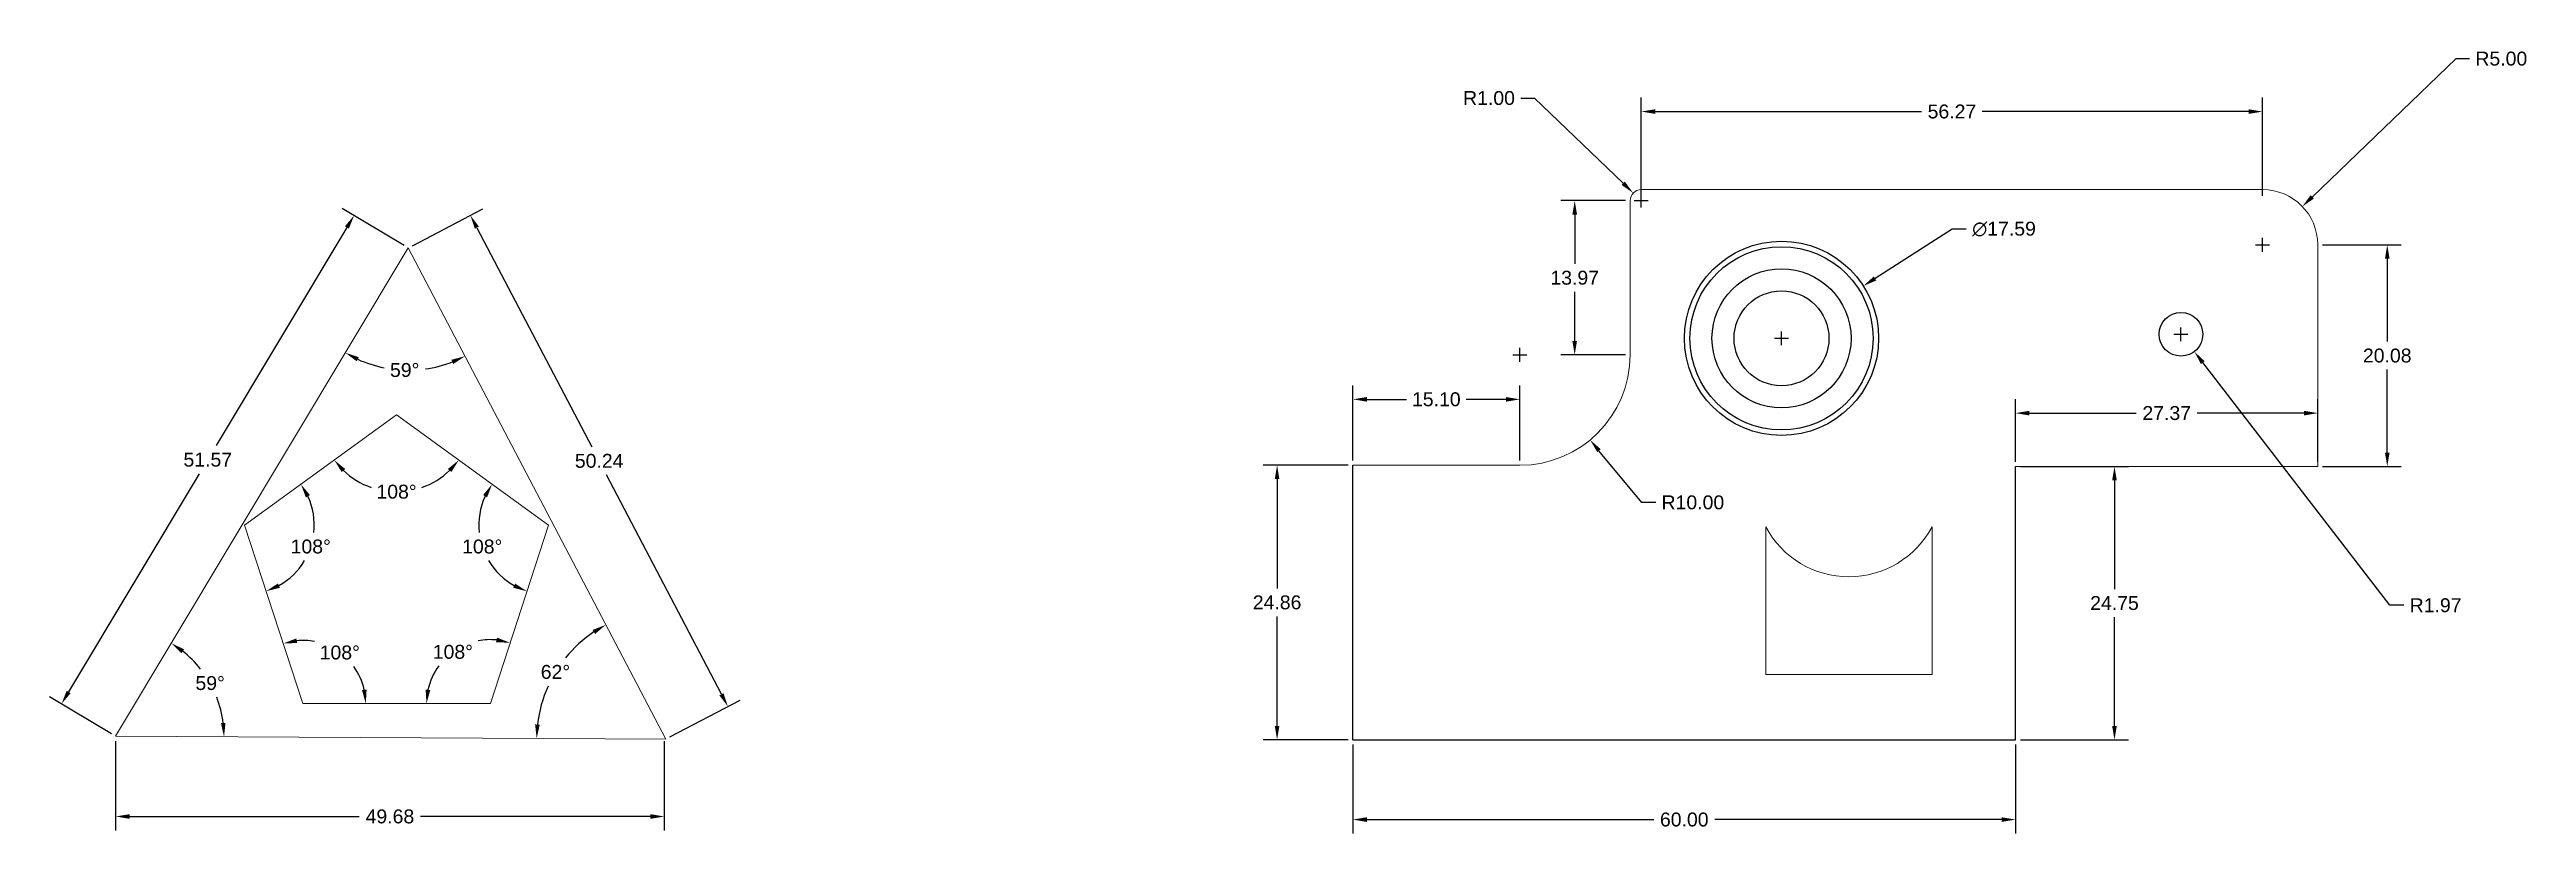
# Model space of a CAD drawing. Header units: millimetres. Extents: x -68 to 156, y 17 to 88.
import ezdxf

# ---------------------------------------------------------------- set-up
doc = ezdxf.new("R2010")
doc.units = ezdxf.units.MM
doc.header["$MEASUREMENT"] = 0
doc.layers.add('CONSTRUCTION LINE', color=3, linetype='Continuous', lineweight=20)
doc.layers.add('DIMENSION LINE', color=1, linetype='Continuous', lineweight=30)
doc.styles.get("Standard").update_dxf_attribs({"font": 'arial.ttf'})
doc.dimstyles.get("Standard").update_dxf_attribs({"dimscale": 7, "dimtxt": 0.18, "dimasz": 0.18, "dimexe": 0.18, "dimexo": 0.0625, "dimgap": 0.09, "dimtad": 0, "dimtih": 1, "dimtoh": 1, "dimzin": 0, "dimdsep": 46, "dimtxsty": 'Standard', "dimcen": 0.09, "dimadec": 0, "dimazin": 0, "dimtfac": 1, "dimtofl": 0, "dimtmove": 0, "dimatfit": 3, "dimfxl": 1, "dimtolj": 1, "dimtzin": 0, "dimarcsym": 0})

# ---------------------------------------------------------------- blocks, each defined once
blk = doc.blocks.new('*D5')
at = {"layer": 'Defpoints', "color": 0, "transparency": 16777216}
for p in [(132.22, 81.95), (75.96, 73.88), (132.22, 73.88)]:
    blk.add_point(p, dxfattribs=at)
at = {"layer": 'DIMENSION LINE', "color": 0, "lineweight": -2, "transparency": 16777216}
for p, q in [((75.96, 74.32), (75.96, 83.21)), ((132.22, 74.32), (132.22, 83.21)), ((77.22, 81.95), (101.33, 81.95)), ((130.96, 81.95), (106.84, 81.95))]:
    blk.add_line(p, q, dxfattribs=at)
at = {"layer": 'DIMENSION LINE', "color": 0, "transparency": 16777216}
for points in [[(77.22, 82.16), (77.22, 81.74), (75.96, 81.95)], [(130.96, 82.16), (130.96, 81.74), (132.22, 81.95)]]:
    blk.add_solid(points, dxfattribs=at)
at = {"layer": 'DIMENSION LINE', "color": 0, "transparency": 16777216, "insert": (104.09, 81.95), "char_height": 1.26, "attachment_point": 5}
blk.add_mtext('\\A1;56.27', dxfattribs=at)
blk = doc.blocks.new('*D7')
at = {"layer": 'Defpoints', "color": 0, "transparency": 16777216}
for p in [(124.83, 61.77), (126.04, 60.21)]:
    blk.add_point(p, dxfattribs=at)
at = {"layer": 'DIMENSION LINE', "color": 0, "lineweight": -2, "transparency": 16777216}
for p, q in [((124.2, 61.77), (125.46, 61.77)), ((124.83, 61.14), (124.83, 62.4)), ((143.76, 37.22), (126.8, 59.21)), ((145.02, 37.22), (143.76, 37.22))]:
    blk.add_line(p, q, dxfattribs=at)
at = {"layer": 'DIMENSION LINE', "color": 0, "transparency": 16777216}
blk.add_solid([(126.97, 59.34), (126.64, 59.08), (126.04, 60.21)], dxfattribs=at)
at = {"layer": 'DIMENSION LINE', "color": 0, "transparency": 16777216, "insert": (147.89, 37.22), "char_height": 1.26, "attachment_point": 5}
blk.add_mtext('\\A1;R1.97', dxfattribs=at)
blk = doc.blocks.new('*D8')
at = {"layer": 'Defpoints', "color": 0, "transparency": 16777216}
for p in [(49.85, 49.91), (42.98, 25.04), (49.85, 25.04)]:
    blk.add_point(p, dxfattribs=at)
at = {"layer": 'DIMENSION LINE', "color": 0, "lineweight": -2, "transparency": 16777216}
for p, q in [((49.41, 49.91), (41.72, 49.91)), ((42.98, 48.65), (42.98, 38.75)), ((42.98, 26.3), (42.98, 36.2)), ((49.41, 25.04), (41.72, 25.04))]:
    blk.add_line(p, q, dxfattribs=at)
at = {"layer": 'DIMENSION LINE', "color": 0, "transparency": 16777216}
for points in [[(42.77, 48.65), (43.19, 48.65), (42.98, 49.91)], [(42.77, 26.3), (43.19, 26.3), (42.98, 25.04)]]:
    blk.add_solid(points, dxfattribs=at)
at = {"layer": 'DIMENSION LINE', "color": 0, "transparency": 16777216, "insert": (42.98, 37.48), "char_height": 1.26, "attachment_point": 5}
blk.add_mtext('\\A1;24.86', dxfattribs=at)
blk = doc.blocks.new('*D9')
at = {"layer": 'Defpoints', "color": 0, "transparency": 16777216}
for p in [(109.85, 49.8), (109.85, 25.04), (118.81, 25.04)]:
    blk.add_point(p, dxfattribs=at)
at = {"layer": 'DIMENSION LINE', "color": 0, "lineweight": -2, "transparency": 16777216}
for p, q in [((110.29, 49.8), (120.07, 49.8)), ((118.81, 48.54), (118.81, 38.69)), ((118.81, 26.3), (118.81, 36.15)), ((110.29, 25.04), (120.07, 25.04))]:
    blk.add_line(p, q, dxfattribs=at)
at = {"layer": 'DIMENSION LINE', "color": 0, "transparency": 16777216}
for points in [[(118.6, 48.54), (119.02, 48.54), (118.81, 49.8)], [(118.6, 26.3), (119.02, 26.3), (118.81, 25.04)]]:
    blk.add_solid(points, dxfattribs=at)
at = {"layer": 'DIMENSION LINE', "color": 0, "transparency": 16777216, "insert": (118.81, 37.42), "char_height": 1.26, "attachment_point": 5}
blk.add_mtext('\\A1;24.75', dxfattribs=at)
blk = doc.blocks.new('*D10')
at = {"layer": 'Defpoints', "color": 0, "transparency": 16777216}
for p in [(64.96, 55.88), (49.85, 49.91), (64.96, 49.91)]:
    blk.add_point(p, dxfattribs=at)
at = {"layer": 'DIMENSION LINE', "color": 0, "lineweight": -2, "transparency": 16777216}
for p, q in [((49.85, 50.34), (49.85, 57.14)), ((64.96, 50.34), (64.96, 57.14)), ((51.11, 55.88), (54.71, 55.88)), ((63.7, 55.88), (60.1, 55.88))]:
    blk.add_line(p, q, dxfattribs=at)
at = {"layer": 'DIMENSION LINE', "color": 0, "transparency": 16777216}
for points in [[(51.11, 56.09), (51.11, 55.67), (49.85, 55.88)], [(63.7, 56.09), (63.7, 55.67), (64.96, 55.88)]]:
    blk.add_solid(points, dxfattribs=at)
at = {"layer": 'DIMENSION LINE', "color": 0, "transparency": 16777216, "insert": (57.4, 55.88), "char_height": 1.26, "attachment_point": 5}
blk.add_mtext('\\A1;15.10', dxfattribs=at)
blk = doc.blocks.new('*D11')
at = {"layer": 'Defpoints', "color": 0, "transparency": 16777216}
for p in [(74.96, 73.88), (69.93, 59.91), (74.96, 59.91)]:
    blk.add_point(p, dxfattribs=at)
at = {"layer": 'DIMENSION LINE', "color": 0, "lineweight": -2, "transparency": 16777216}
for p, q in [((74.52, 73.88), (68.67, 73.88)), ((69.93, 72.62), (69.93, 68.17)), ((69.93, 61.17), (69.93, 65.62)), ((74.52, 59.91), (68.67, 59.91))]:
    blk.add_line(p, q, dxfattribs=at)
at = {"layer": 'DIMENSION LINE', "color": 0, "transparency": 16777216}
for points in [[(69.72, 72.62), (70.14, 72.62), (69.93, 73.88)], [(69.72, 61.17), (70.14, 61.17), (69.93, 59.91)]]:
    blk.add_solid(points, dxfattribs=at)
at = {"layer": 'DIMENSION LINE', "color": 0, "transparency": 16777216, "insert": (69.93, 66.89), "char_height": 1.26, "attachment_point": 5}
blk.add_mtext('\\A1;13.97', dxfattribs=at)
blk = doc.blocks.new('*D12')
at = {"layer": 'Defpoints', "color": 0, "transparency": 16777216}
for p in [(137.22, 54.63), (109.85, 49.8), (137.22, 49.8)]:
    blk.add_point(p, dxfattribs=at)
at = {"layer": 'DIMENSION LINE', "color": 0, "lineweight": -2, "transparency": 16777216}
for p, q in [((109.85, 50.23), (109.85, 55.89)), ((111.11, 54.63), (120.77, 54.63)), ((135.96, 54.63), (126.3, 54.63)), ((137.22, 50.23), (137.22, 55.89))]:
    blk.add_line(p, q, dxfattribs=at)
at = {"layer": 'DIMENSION LINE', "color": 0, "transparency": 16777216}
for points in [[(111.11, 54.84), (111.11, 54.42), (109.85, 54.63)], [(135.96, 54.84), (135.96, 54.42), (137.22, 54.63)]]:
    blk.add_solid(points, dxfattribs=at)
at = {"layer": 'DIMENSION LINE', "color": 0, "transparency": 16777216, "insert": (123.54, 54.63), "char_height": 1.26, "attachment_point": 5}
blk.add_mtext('\\A1;27.37', dxfattribs=at)
blk = doc.blocks.new('*D13')
at = {"layer": 'Defpoints', "color": 0, "transparency": 16777216}
for p in [(137.22, 69.88), (137.22, 49.8), (143.51, 49.8)]:
    blk.add_point(p, dxfattribs=at)
at = {"layer": 'DIMENSION LINE', "color": 0, "lineweight": -2, "transparency": 16777216}
for p, q in [((137.66, 69.88), (144.77, 69.88)), ((143.51, 68.62), (143.51, 61.11)), ((143.51, 51.06), (143.51, 58.57)), ((137.66, 49.8), (144.77, 49.8))]:
    blk.add_line(p, q, dxfattribs=at)
at = {"layer": 'DIMENSION LINE', "color": 0, "transparency": 16777216}
for points in [[(143.3, 68.62), (143.72, 68.62), (143.51, 69.88)], [(143.3, 51.06), (143.72, 51.06), (143.51, 49.8)]]:
    blk.add_solid(points, dxfattribs=at)
at = {"layer": 'DIMENSION LINE', "color": 0, "transparency": 16777216, "insert": (143.51, 59.84), "char_height": 1.26, "attachment_point": 5}
blk.add_mtext('\\A1;20.08', dxfattribs=at)
blk = doc.blocks.new('*D14')
at = {"layer": 'Defpoints', "color": 0, "transparency": 16777216}
for p in [(49.85, 25.04), (109.85, 25.04), (109.85, 17.81)]:
    blk.add_point(p, dxfattribs=at)
at = {"layer": 'DIMENSION LINE', "color": 0, "lineweight": -2, "transparency": 16777216}
for p, q in [((49.85, 24.61), (49.85, 16.55)), ((109.85, 24.61), (109.85, 16.55)), ((51.11, 17.81), (77.09, 17.81)), ((108.59, 17.81), (82.61, 17.81))]:
    blk.add_line(p, q, dxfattribs=at)
at = {"layer": 'DIMENSION LINE', "color": 0, "transparency": 16777216}
for points in [[(51.11, 18.02), (51.11, 17.6), (49.85, 17.81)], [(108.59, 18.02), (108.59, 17.6), (109.85, 17.81)]]:
    blk.add_solid(points, dxfattribs=at)
at = {"layer": 'DIMENSION LINE', "color": 0, "transparency": 16777216, "insert": (79.85, 17.81), "char_height": 1.26, "attachment_point": 5}
blk.add_mtext('\\A1;60.00', dxfattribs=at)
blk = doc.blocks.new('*D15')
at = {"layer": 'Defpoints', "color": 0, "transparency": 16777216}
for p in [(64.96, 59.91), (71.33, 52.2)]:
    blk.add_point(p, dxfattribs=at)
at = {"layer": 'DIMENSION LINE', "color": 0, "lineweight": -2, "transparency": 16777216}
for p, q in [((64.33, 59.91), (65.59, 59.91)), ((64.96, 59.28), (64.96, 60.54)), ((76.01, 46.54), (72.13, 51.23)), ((77.27, 46.54), (76.01, 46.54))]:
    blk.add_line(p, q, dxfattribs=at)
at = {"layer": 'DIMENSION LINE', "color": 0, "transparency": 16777216}
blk.add_solid([(72.29, 51.36), (71.97, 51.1), (71.33, 52.2)], dxfattribs=at)
at = {"layer": 'DIMENSION LINE', "color": 0, "transparency": 16777216, "insert": (80.63, 46.54), "char_height": 1.26, "attachment_point": 5}
blk.add_mtext('\\A1;R10.00', dxfattribs=at)
blk = doc.blocks.new('*D16')
at = {"layer": 'Defpoints', "color": 0, "transparency": 16777216}
for p in [(135.82, 73.35), (132.22, 69.88)]:
    blk.add_point(p, dxfattribs=at)
at = {"layer": 'DIMENSION LINE', "color": 0, "lineweight": -2, "transparency": 16777216}
for p, q in [((149.71, 86.74), (136.73, 74.22)), ((150.97, 86.74), (149.71, 86.74)), ((131.59, 69.88), (132.85, 69.88)), ((132.22, 69.25), (132.22, 70.51))]:
    blk.add_line(p, q, dxfattribs=at)
at = {"layer": 'DIMENSION LINE', "color": 0, "transparency": 16777216}
blk.add_solid([(136.58, 74.38), (136.87, 74.07), (135.82, 73.35)], dxfattribs=at)
at = {"layer": 'DIMENSION LINE', "color": 0, "transparency": 16777216, "insert": (153.84, 86.74), "char_height": 1.26, "attachment_point": 5}
blk.add_mtext('\\A1;R5.00', dxfattribs=at)
blk = doc.blocks.new('*D17')
at = {"layer": 'Defpoints', "color": 0, "transparency": 16777216}
for p in [(75.23, 74.57), (75.96, 73.88)]:
    blk.add_point(p, dxfattribs=at)
at = {"layer": 'DIMENSION LINE', "color": 0, "lineweight": -2, "transparency": 16777216}
for p, q in [((65.04, 83.17), (66.3, 83.17)), ((66.3, 83.17), (74.33, 75.45)), ((75.96, 73.25), (75.96, 74.51)), ((75.33, 73.88), (76.59, 73.88))]:
    blk.add_line(p, q, dxfattribs=at)
at = {"layer": 'DIMENSION LINE', "color": 0, "transparency": 16777216}
blk.add_solid([(74.47, 75.6), (74.18, 75.3), (75.23, 74.57)], dxfattribs=at)
at = {"layer": 'DIMENSION LINE', "color": 0, "transparency": 16777216, "insert": (62.17, 83.17), "char_height": 1.26, "attachment_point": 5}
blk.add_mtext('\\A1;R1.00', dxfattribs=at)
blk = doc.blocks.new('*D18')
at = {"layer": 'Defpoints', "color": 0, "transparency": 16777216}
for p in [(96.07, 66.15), (81.25, 56.66)]:
    blk.add_point(p, dxfattribs=at)
at = {"layer": 'DIMENSION LINE', "color": 0, "lineweight": -2, "transparency": 16777216}
for p, q in [((104.11, 71.3), (97.13, 66.83)), ((105.37, 71.3), (104.11, 71.3)), ((88.03, 61.41), (89.29, 61.41)), ((88.66, 60.78), (88.66, 62.04))]:
    blk.add_line(p, q, dxfattribs=at)
at = {"layer": 'DIMENSION LINE', "color": 0, "transparency": 16777216}
blk.add_solid([(97.01, 67.01), (97.24, 66.65), (96.07, 66.15)], dxfattribs=at)
at = {"layer": 'DIMENSION LINE', "color": 0, "transparency": 16777216, "insert": (108.81, 71.3), "char_height": 1.26, "attachment_point": 5}
blk.add_mtext('\\A1;∅17.59', dxfattribs=at)
blk = doc.blocks.new('*D19')
at = {"layer": 'Defpoints', "color": 0, "transparency": 16777216}
for p in [(-35.7, 69.6), (-6.75, 28.05), (-12.38, 25.1)]:
    blk.add_point(p, dxfattribs=at)
at = {"layer": 'DIMENSION LINE', "color": 0, "lineweight": -2, "transparency": 16777216}
for p, q in [((-35.31, 69.8), (-28.96, 73.13)), ((-29.49, 71.43), (-19.08, 51.57)), ((-7.34, 29.16), (-17.75, 49.03)), ((-12, 25.3), (-5.64, 28.63))]:
    blk.add_line(p, q, dxfattribs=at)
at = {"layer": 'DIMENSION LINE', "color": 0, "transparency": 16777216}
for points in [[(-29.3, 71.53), (-29.67, 71.34), (-30.07, 72.55)], [(-7.15, 29.26), (-7.53, 29.07), (-6.75, 28.05)]]:
    blk.add_solid(points, dxfattribs=at)
at = {"layer": 'DIMENSION LINE', "color": 0, "transparency": 16777216, "insert": (-18.41, 50.3), "char_height": 1.26, "attachment_point": 5}
blk.add_mtext('\\A1;50.24', dxfattribs=at)
blk = doc.blocks.new('*D20')
at = {"layer": 'Defpoints', "color": 0, "transparency": 16777216}
for p in [(-40.6, 72.54), (-35.7, 69.6), (-62.2, 25.35)]:
    blk.add_point(p, dxfattribs=at)
at = {"layer": 'DIMENSION LINE', "color": 0, "lineweight": -2, "transparency": 16777216}
for p, q in [((-36.08, 69.82), (-41.68, 73.18)), ((-41.25, 71.46), (-53.09, 51.69)), ((-66.45, 29.37), (-54.61, 49.14)), ((-62.57, 25.58), (-68.18, 28.94))]:
    blk.add_line(p, q, dxfattribs=at)
at = {"layer": 'DIMENSION LINE', "color": 0, "transparency": 16777216}
for points in [[(-41.43, 71.56), (-41.07, 71.35), (-40.6, 72.54)], [(-66.63, 29.48), (-66.27, 29.26), (-67.1, 28.29)]]:
    blk.add_solid(points, dxfattribs=at)
at = {"layer": 'DIMENSION LINE', "color": 0, "transparency": 16777216, "insert": (-53.85, 50.41), "char_height": 1.26, "attachment_point": 5}
blk.add_mtext('\\A1;51.57', dxfattribs=at)
blk = doc.blocks.new('*D21')
at = {"layer": 'Defpoints', "color": 0, "transparency": 16777216}
for p in [(-62.2, 25.35), (-12.52, 25.35), (-12.52, 18.09)]:
    blk.add_point(p, dxfattribs=at)
at = {"layer": 'DIMENSION LINE', "color": 0, "lineweight": -2, "transparency": 16777216}
for p, q in [((-62.2, 24.92), (-62.2, 16.83)), ((-12.52, 24.92), (-12.52, 16.83)), ((-60.94, 18.09), (-40.14, 18.09)), ((-13.78, 18.09), (-34.58, 18.09))]:
    blk.add_line(p, q, dxfattribs=at)
at = {"layer": 'DIMENSION LINE', "color": 0, "transparency": 16777216}
for points in [[(-60.94, 18.3), (-60.94, 17.88), (-62.2, 18.09)], [(-13.78, 18.3), (-13.78, 17.88), (-12.52, 18.09)]]:
    blk.add_solid(points, dxfattribs=at)
at = {"layer": 'DIMENSION LINE', "color": 0, "transparency": 16777216, "insert": (-37.36, 18.09), "char_height": 1.26, "attachment_point": 5}
blk.add_mtext('\\A1;49.68', dxfattribs=at)
blk = doc.blocks.new('*D22')
at = {"layer": 'Defpoints', "color": 0, "transparency": 16777216}
for p in [(-35.7, 69.6), (-52.94, 28.63), (-62.2, 25.35), (-62.2, 25.35), (-12.38, 25.1)]:
    blk.add_point(p, dxfattribs=at)
at = {"layer": 'DIMENSION LINE', "color": 0, "lineweight": -2, "transparency": 16777216}
for start, end in [(38.3528, 51.7245), (7.0641, 21.1698)]:
    blk.add_arc((-62.2, 25.35), 9.82, start, end, dxfattribs=at)
at = {"layer": 'DIMENSION LINE', "color": 0, "transparency": 16777216}
for points in [[(-56.24, 32.89), (-56, 33.24), (-57.15, 33.78)], [(-52.25, 26.57), (-52.66, 26.55), (-52.38, 25.3)]]:
    blk.add_solid(points, dxfattribs=at)
at = {"layer": 'DIMENSION LINE', "color": 0, "transparency": 16777216, "insert": (-53.64, 30.17), "char_height": 1.26, "attachment_point": 5}
blk.add_mtext('\\A1;59°', dxfattribs=at)
blk = doc.blocks.new('*D23')
at = {"layer": 'Defpoints', "color": 0, "transparency": 16777216}
for p in [(-35.7, 69.6), (-21.12, 32.87), (-62.2, 25.35), (-12.38, 25.1), (-12.38, 25.1)]:
    blk.add_point(p, dxfattribs=at)
at = {"layer": 'DIMENSION LINE', "color": 0, "lineweight": -2, "transparency": 16777216}
for start, end in [(123.832, 141.0427), (155.7389, 173.5279)]:
    blk.add_arc((-12.38, 25.1), 11.69, start, end, dxfattribs=at)
at = {"layer": 'DIMENSION LINE', "color": 0, "transparency": 16777216}
for points in [[(-19, 34.99), (-18.78, 34.63), (-17.81, 35.45)], [(-23.79, 26.4), (-24.21, 26.43), (-24.07, 25.16)]]:
    blk.add_solid(points, dxfattribs=at)
at = {"layer": 'DIMENSION LINE', "color": 0, "transparency": 16777216, "insert": (-22.37, 31.18), "char_height": 1.26, "attachment_point": 5}
blk.add_mtext('\\A1;62°', dxfattribs=at)
blk = doc.blocks.new('*D24')
at = {"layer": 'Defpoints', "color": 0, "transparency": 16777216}
for p in [(-35.7, 69.6), (-35.7, 69.6), (-37.89, 58.74), (-62.2, 25.35), (-12.38, 25.1)]:
    blk.add_point(p, dxfattribs=at)
at = {"layer": 'DIMENSION LINE', "color": 0, "lineweight": -2, "transparency": 16777216}
for start, end in [(245.6033, 258.6418), (278.0464, 291.1323)]:
    blk.add_arc((-35.7, 69.6), 11.08, start, end, dxfattribs=at)
at = {"layer": 'DIMENSION LINE', "color": 0, "transparency": 16777216}
for points in [[(-40.37, 59.33), (-40.18, 59.7), (-41.39, 60.1)], [(-31.79, 59.46), (-31.62, 59.08), (-30.56, 59.79)]]:
    blk.add_solid(points, dxfattribs=at)
at = {"layer": 'DIMENSION LINE', "color": 0, "transparency": 16777216, "insert": (-36.02, 58.53), "char_height": 1.26, "attachment_point": 5}
blk.add_mtext('\\A1;59°', dxfattribs=at)
blk = doc.blocks.new('*D25')
at = {"layer": 'Defpoints', "color": 0, "transparency": 16777216}
for p in [(-36.76, 54.48), (-36.76, 54.48), (-38.91, 47.85), (-50.51, 44.49), (-23.01, 44.49)]:
    blk.add_point(p, dxfattribs=at)
at = {"layer": 'DIMENSION LINE', "color": 0, "lineweight": -2, "transparency": 16777216}
for start, end in [(226.3703, 250.7688), (289.2312, 313.6297)]:
    blk.add_arc((-36.76, 54.48), 6.97, start, end, dxfattribs=at)
at = {"layer": 'DIMENSION LINE', "color": 0, "transparency": 16777216}
for points in [[(-41.73, 49.3), (-41.41, 49.57), (-42.4, 50.38)], [(-32.11, 49.57), (-31.79, 49.3), (-31.12, 50.38)]]:
    blk.add_solid(points, dxfattribs=at)
at = {"layer": 'DIMENSION LINE', "color": 0, "transparency": 16777216, "insert": (-36.76, 47.51), "char_height": 1.26, "attachment_point": 5}
blk.add_mtext('\\A1;108°', dxfattribs=at)
blk = doc.blocks.new('*D26')
at = {"layer": 'Defpoints', "color": 0, "transparency": 16777216}
for p in [(-36.76, 54.48), (-50.51, 44.49), (-50.51, 44.49), (-45.42, 40.79), (-45.26, 28.32)]:
    blk.add_point(p, dxfattribs=at)
at = {"layer": 'DIMENSION LINE', "color": 0, "lineweight": -2, "transparency": 16777216}
for start, end in [(353.8693, 24.5156), (299.4844, 329.2537)]:
    blk.add_arc((-50.51, 44.49), 6.3, start, end, dxfattribs=at)
at = {"layer": 'DIMENSION LINE', "color": 0, "transparency": 16777216}
for points in [[(-44.97, 46.99), (-44.6, 47.21), (-45.42, 48.19)], [(-47.33, 38.81), (-47.5, 39.2), (-48.57, 38.5)]]:
    blk.add_solid(points, dxfattribs=at)
at = {"layer": 'DIMENSION LINE', "color": 0, "transparency": 16777216, "insert": (-44.53, 42.54), "char_height": 1.26, "attachment_point": 5}
blk.add_mtext('\\A1;108°', dxfattribs=at)
blk = doc.blocks.new('*D27')
at = {"layer": 'Defpoints', "color": 0, "transparency": 16777216}
for p in [(-36.76, 54.48), (-29.31, 44.49), (-23.01, 44.49), (-23.01, 44.49), (-28.26, 28.32)]:
    blk.add_point(p, dxfattribs=at)
at = {"layer": 'DIMENSION LINE', "color": 0, "lineweight": -2, "transparency": 16777216}
for start, end in [(155.4748, 186.1404), (210.735, 240.5252)]:
    blk.add_arc((-23.01, 44.49), 6.3, start, end, dxfattribs=at)
at = {"layer": 'DIMENSION LINE', "color": 0, "transparency": 16777216}
for points in [[(-28.92, 47.21), (-28.56, 47), (-28.11, 48.19)], [(-26.02, 39.19), (-26.19, 38.81), (-24.95, 38.49)]]:
    blk.add_solid(points, dxfattribs=at)
at = {"layer": 'DIMENSION LINE', "color": 0, "transparency": 16777216, "insert": (-29, 42.54), "char_height": 1.26, "attachment_point": 5}
blk.add_mtext('\\A1;108°', dxfattribs=at)
blk = doc.blocks.new('*D28')
at = {"layer": 'Defpoints', "color": 0, "transparency": 16777216}
for p in [(-50.51, 44.49), (-40.64, 31.68), (-45.26, 28.32), (-45.26, 28.32), (-28.26, 28.32)]:
    blk.add_point(p, dxfattribs=at)
at = {"layer": 'DIMENSION LINE', "color": 0, "lineweight": -2, "transparency": 16777216}
for start, end in [(79.2726, 95.3459), (12.6541, 35.8935)]:
    blk.add_arc((-45.26, 28.32), 5.72, start, end, dxfattribs=at)
at = {"layer": 'DIMENSION LINE', "color": 0, "transparency": 16777216}
for points in [[(-45.75, 33.81), (-45.84, 34.22), (-47.03, 33.76)], [(-39.47, 29.59), (-39.89, 29.55), (-39.54, 28.32)]]:
    blk.add_solid(points, dxfattribs=at)
at = {"layer": 'DIMENSION LINE', "color": 0, "transparency": 16777216, "insert": (-41.9, 32.94), "char_height": 1.26, "attachment_point": 5}
blk.add_mtext('\\A1;108°', dxfattribs=at)
blk = doc.blocks.new('*D29')
at = {"layer": 'Defpoints', "color": 0, "transparency": 16777216}
for p in [(-23.01, 44.49), (-30.05, 33.83), (-45.26, 28.32), (-28.26, 28.32), (-28.26, 28.32)]:
    blk.add_point(p, dxfattribs=at)
at = {"layer": 'DIMENSION LINE', "color": 0, "lineweight": -2, "transparency": 16777216}
for start, end in [(84.4944, 101.0219), (143.9083, 167.5056)]:
    blk.add_arc((-28.26, 28.32), 5.79, start, end, dxfattribs=at)
at = {"layer": 'DIMENSION LINE', "color": 0, "transparency": 16777216}
for points in [[(-27.66, 34.29), (-27.75, 33.88), (-26.47, 33.83)], [(-33.7, 29.55), (-34.12, 29.59), (-34.05, 28.32)]]:
    blk.add_solid(points, dxfattribs=at)
at = {"layer": 'DIMENSION LINE', "color": 0, "transparency": 16777216, "insert": (-31.66, 33), "char_height": 1.26, "attachment_point": 5}
blk.add_mtext('\\A1;108°', dxfattribs=at)

msp = doc.modelspace()

# ---------------------------------------------------------------- linework, layer by layer
for p, q in [((49.852, 25.043), (49.852, 49.907)), ((109.852, 25.043), (109.852, 49.797)), ((49.852, 25.043), (109.852, 25.043))]:
    msp.add_line(p, q)
for centre, radius in [((88.658, 61.408), 8.797), ((88.658, 61.408), 8.297), ((88.658, 61.408), 6.297), ((88.658, 61.408), 4.297), ((124.83, 61.77), 1.973)]:
    msp.add_circle(centre, radius)
at = {"layer": 'CONSTRUCTION LINE'}
for p, q in [((75.955, 74.88), (132.22, 74.88)), ((74.955, 59.907), (74.955, 73.88)), ((137.22, 49.797), (137.22, 69.88)), ((49.852, 49.907), (49.852, 49.907)), ((49.852, 49.907), (64.955, 49.907)), ((109.852, 49.797), (137.22, 49.797)), ((87.233, 30.946), (87.233, 44.32)), ((102.291, 44.32), (102.291, 30.946)), ((102.291, 30.946), (87.233, 30.946))]:
    msp.add_line(p, q, dxfattribs=at)
for points in [[(-35.7, 69.6), (-62.199, 25.355), (-12.383, 25.1)], [(-36.76, 54.479), (-50.514, 44.487), (-45.26, 28.319), (-28.26, 28.319), (-23.007, 44.487)]]:
    msp.add_lwpolyline(points, close=True, dxfattribs=at)
for centre, radius, start, end in [((75.955, 73.88), 1, 90, 180), ((132.22, 69.88), 5, 0, 90), ((64.955, 59.907), 10, 270, 0), ((94.762, 48.35), 8.54, 208.16039, 331.83961)]:
    msp.add_arc(centre, radius, start, end, dxfattribs=at)

# ---------------------------------------------------------------- dimensions: what is measured, and where the dimension line sits
at = {"layer": 'DIMENSION LINE'}
for center, mpoint, picture, middle in [((132.22, 69.88), (135.82, 73.35), '*D16', (153.838, 86.744)), ((75.955, 73.88), (75.235, 74.573), '*D17', (62.174, 83.17)), ((124.83, 61.77), (126.035, 60.208), '*D7', (147.886, 37.223)), ((64.955, 59.907), (71.328, 52.201), '*D15', (80.625, 46.541))]:
    dim = msp.add_radius_dim(center=center, mpoint=mpoint, dimstyle='Standard', dxfattribs=at)
    dim.commit()
    dim.dimension.update_dxf_attribs({"geometry": picture, "text_midpoint": middle, "dimtype": 164})
for base, p1, p2, picture, middle in [((132.2203, 81.9505), (75.9552, 73.88), (132.2203, 73.88), '*D5', (104.0878, 81.9505)), ((64.955, 55.884), (49.852, 49.907), (64.955, 49.907), '*D10', (57.404, 55.884)), ((137.22, 54.632), (109.852, 49.797), (137.22, 49.797), '*D12', (123.536, 54.632)), ((-12.516, 18.086), (-62.199, 25.355), (-12.516, 25.355), '*D21', (-37.358, 18.086)), ((109.852, 17.811), (49.852, 25.043), (109.852, 25.043), '*D14', (79.852, 17.811))]:
    dim = msp.add_linear_dim(base=base, p1=p1, p2=p2, dimstyle='Standard', dxfattribs=at)
    dim.commit()
    dim.dimension.update_dxf_attribs({"geometry": picture, "text_midpoint": middle})
for p1, p2, distance, picture, middle in [((-62.199, 25.355), (-35.7, 69.6), 5.715, '*D20', (-53.852, 50.414)), ((-35.7, 69.6), (-12.383, 25.1), 6.353, '*D19', (-18.414, 50.299))]:
    dim = msp.add_aligned_dim(p1=p1, p2=p2, distance=distance, dimstyle='Standard', dxfattribs=at)
    dim.commit()
    dim.dimension.update_dxf_attribs({"geometry": picture, "text_midpoint": middle})
for base, p1, p2, picture, middle in [((69.93, 59.907), (74.955, 73.88), (74.955, 59.907), '*D11', (69.93, 66.893)), ((143.506, 49.797), (137.22, 69.88), (137.22, 49.797), '*D13', (143.506, 59.839)), ((42.981, 25.043), (49.852, 49.907), (49.852, 25.043), '*D8', (42.981, 37.475)), ((118.814, 25.043), (109.852, 49.797), (109.852, 25.043), '*D9', (118.814, 37.42))]:
    dim = msp.add_linear_dim(base=base, p1=p1, p2=p2, angle=90, dimstyle='Standard', dxfattribs=at)
    dim.commit()
    dim.dimension.update_dxf_attribs({"geometry": picture, "text_midpoint": middle})
dim = msp.add_diameter_dim_2p(p1=(81.25, 56.664), p2=(96.066, 66.151), dimstyle='Standard', dxfattribs=at)
dim.commit()
dim.dimension.update_dxf_attribs({"geometry": '*D18', "text_midpoint": (108.813, 71.301), "dimtype": 163})
for base, line1, line2, picture, middle in [((-52.943, 28.632), ((-62.199, 25.355), (-12.383, 25.1)), ((-35.7, 69.6), (-62.199, 25.355)), '*D22', (-53.644, 30.174)), ((-21.116, 32.871), ((-62.199, 25.355), (-12.383, 25.1)), ((-12.383, 25.1), (-35.7, 69.6)), '*D23', (-22.369, 31.176)), ((-37.888, 58.742), ((-12.383, 25.1), (-35.7, 69.6)), ((-35.7, 69.6), (-62.199, 25.355)), '*D24', (-36.015, 58.528)), ((-38.915, 47.849), ((-23.007, 44.487), (-36.76, 54.479)), ((-36.76, 54.479), (-50.514, 44.487)), '*D25', (-36.76, 47.508)), ((-45.419, 40.786), ((-50.514, 44.487), (-45.26, 28.319)), ((-36.76, 54.479), (-50.514, 44.487)), '*D26', (-44.525, 42.541)), ((-29.309, 44.487), ((-28.26, 28.319), (-23.007, 44.487)), ((-23.007, 44.487), (-36.76, 54.479)), '*D27', (-29.001, 42.539)), ((-40.635, 31.679), ((-45.26, 28.319), (-28.26, 28.319)), ((-50.514, 44.487), (-45.26, 28.319)), '*D28', (-41.9, 32.944)), ((-30.05, 33.825), ((-28.26, 28.319), (-23.007, 44.487)), ((-45.26, 28.319), (-28.26, 28.319)), '*D29', (-31.663, 33.003))]:
    dim = msp.add_angular_dim_2l(base=base, line1=line1, line2=line2, dimstyle='Standard', dxfattribs=at)
    dim.commit()
    dim.dimension.update_dxf_attribs({"geometry": picture, "text_midpoint": middle})

doc.saveas('drawing.dxf')
